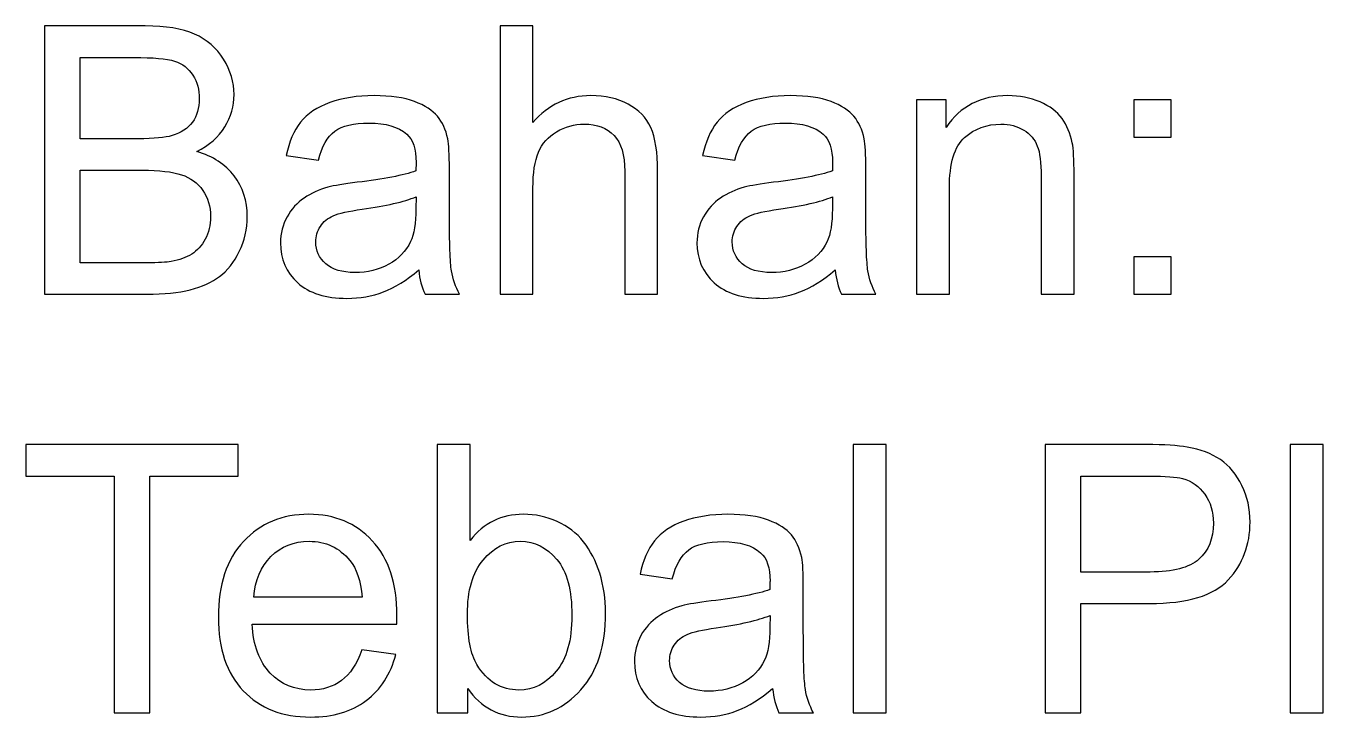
# Model space of a CAD drawing. Header units: centimetres. Extents: x -8.5 to 8.5, y -5.7 to 12.8.
# Drawn here: x -2.152 to 0.142, y 7.384 to 8.605 of the extents above; entities that cross this region are included whole.
import ezdxf

# ---------------------------------------------------------------- set-up
doc = ezdxf.new("R2010")
doc.units = ezdxf.units.CM
doc.header["$MEASUREMENT"] = 0
doc.layers.add('Visible', color=7, linetype='Continuous')

msp = doc.modelspace()

# ---------------------------------------------------------------- linework, layer by layer
at = {"layer": 'Visible', "color": 250}
for points, knots in [([(-2.11915, 8.1313), (-2.11915, 8.1313), (-2.11915, 8.60548), (-2.11915, 8.60548), (-2.11915, 8.60548), (-1.94122, 8.60548), (-1.94122, 8.60548), (-1.90501, 8.60548), (-1.87599, 8.60073), (-1.85402, 8.59113), (-1.83217, 8.58153), (-1.81506, 8.56674), (-1.8027, 8.54676), (-1.79022, 8.52689), (-1.78404, 8.50603), (-1.78404, 8.48417), (-1.78404, 8.46398), (-1.78956, 8.44488), (-1.80049, 8.427), (-1.81141, 8.40912), (-1.82797, 8.39466), (-1.85016, 8.38362), (-1.82146, 8.37523), (-1.79938, 8.36088), (-1.78404, 8.34057), (-1.76859, 8.32038), (-1.76086, 8.29642), (-1.76086, 8.26883), (-1.76086, 8.24653), (-1.76561, 8.22589), (-1.77499, 8.2068), (-1.78437, 8.1877), (-1.79596, 8.17302), (-1.80976, 8.16265), (-1.82356, 8.15238), (-1.84089, 8.14455), (-1.86164, 8.13925), (-1.8825, 8.13395), (-1.90799, 8.1313), (-1.93824, 8.1313), (-1.93824, 8.1313), (-2.11915, 8.1313), (-2.11915, 8.1313)], [0, 0, 0, 0, 0.0714286, 0.0714286, 0.0714286, 0.1428571, 0.1428571, 0.1428571, 0.2142857, 0.2142857, 0.2142857, 0.2857143, 0.2857143, 0.2857143, 0.3571429, 0.3571429, 0.3571429, 0.4285714, 0.4285714, 0.4285714, 0.5, 0.5, 0.5, 0.5714286, 0.5714286, 0.5714286, 0.6428571, 0.6428571, 0.6428571, 0.7142857, 0.7142857, 0.7142857, 0.7857143, 0.7857143, 0.7857143, 0.8571429, 0.8571429, 0.8571429, 0.9285714, 0.9285714, 0.9285714, 1, 1, 1, 1]), ([(-1.31372, 8.1313), (-1.31372, 8.1313), (-1.31372, 8.60548), (-1.31372, 8.60548), (-1.31372, 8.60548), (-1.25544, 8.60548), (-1.25544, 8.60548), (-1.25544, 8.60548), (-1.25544, 8.43484), (-1.25544, 8.43484), (-1.2284, 8.46651), (-1.19429, 8.4823), (-1.15301, 8.4823), (-1.12774, 8.4823), (-1.10577, 8.47733), (-1.08701, 8.46729), (-1.06835, 8.45724), (-1.055, 8.44345), (-1.04694, 8.42578), (-1.03888, 8.40812), (-1.03491, 8.38241), (-1.03491, 8.34885), (-1.03491, 8.34885), (-1.03491, 8.1313), (-1.03491, 8.1313), (-1.03491, 8.1313), (-1.09319, 8.1313), (-1.09319, 8.1313), (-1.09319, 8.1313), (-1.09319, 8.34863), (-1.09319, 8.34863), (-1.09319, 8.37766), (-1.09948, 8.39885), (-1.11195, 8.4121), (-1.12454, 8.42534), (-1.1422, 8.43197), (-1.16515, 8.43197), (-1.18226, 8.43197), (-1.19838, 8.42755), (-1.2135, 8.41861), (-1.22862, 8.40967), (-1.23933, 8.39753), (-1.24584, 8.38219), (-1.25224, 8.36695), (-1.25544, 8.34587), (-1.25544, 8.31894), (-1.25544, 8.31894), (-1.25544, 8.1313), (-1.25544, 8.1313), (-1.25544, 8.1313), (-1.31372, 8.1313), (-1.31372, 8.1313)], [0, 0, 0, 0, 0.0588235, 0.0588235, 0.0588235, 0.1176471, 0.1176471, 0.1176471, 0.1764706, 0.1764706, 0.1764706, 0.2352941, 0.2352941, 0.2352941, 0.2941176, 0.2941176, 0.2941176, 0.3529412, 0.3529412, 0.3529412, 0.4117647, 0.4117647, 0.4117647, 0.4705882, 0.4705882, 0.4705882, 0.5294118, 0.5294118, 0.5294118, 0.5882353, 0.5882353, 0.5882353, 0.6470588, 0.6470588, 0.6470588, 0.7058824, 0.7058824, 0.7058824, 0.7647059, 0.7647059, 0.7647059, 0.8235294, 0.8235294, 0.8235294, 0.8823529, 0.8823529, 0.8823529, 0.9411765, 0.9411765, 0.9411765, 1, 1, 1, 1]), ([(-2.05623, 8.40614), (-2.05623, 8.40614), (-1.95369, 8.40614), (-1.95369, 8.40614), (-1.92588, 8.40614), (-1.9059, 8.40801), (-1.89387, 8.41166), (-1.87786, 8.4164), (-1.86583, 8.42435), (-1.85777, 8.43539), (-1.84972, 8.44643), (-1.84563, 8.46022), (-1.84563, 8.47689), (-1.84563, 8.49267), (-1.84938, 8.50658), (-1.857, 8.5185), (-1.86451, 8.53053), (-1.87532, 8.53881), (-1.88934, 8.54323), (-1.90336, 8.54764), (-1.92742, 8.54985), (-1.96142, 8.54985), (-1.96142, 8.54985), (-2.05623, 8.54985), (-2.05623, 8.54985), (-2.05623, 8.54985), (-2.05623, 8.40614), (-2.05623, 8.40614)], [0, 0, 0, 0, 0.1111111, 0.1111111, 0.1111111, 0.2222222, 0.2222222, 0.2222222, 0.3333333, 0.3333333, 0.3333333, 0.4444444, 0.4444444, 0.4444444, 0.5555556, 0.5555556, 0.5555556, 0.6666667, 0.6666667, 0.6666667, 0.7777778, 0.7777778, 0.7777778, 0.8888889, 0.8888889, 0.8888889, 1, 1, 1, 1]), ([(-1.45754, 8.17435), (-1.47918, 8.15591), (-1.50004, 8.143), (-1.52002, 8.13538), (-1.54, 8.12777), (-1.56141, 8.12402), (-1.58437, 8.12402), (-1.62212, 8.12402), (-1.65115, 8.13318), (-1.67145, 8.15161), (-1.69176, 8.16993), (-1.70192, 8.19344), (-1.70192, 8.22203), (-1.70192, 8.23881), (-1.69806, 8.25415), (-1.69044, 8.26806), (-1.68271, 8.28196), (-1.67267, 8.293), (-1.66031, 8.30139), (-1.64783, 8.30978), (-1.63393, 8.31618), (-1.61836, 8.32049), (-1.60688, 8.32347), (-1.58956, 8.32634), (-1.56649, 8.32921), (-1.51947, 8.33472), (-1.4847, 8.34146), (-1.46251, 8.34918), (-1.46229, 8.35713), (-1.46218, 8.36221), (-1.46218, 8.36431), (-1.46218, 8.38793), (-1.4677, 8.40459), (-1.47874, 8.41431), (-1.49364, 8.42744), (-1.51582, 8.43395), (-1.54518, 8.43395), (-1.57267, 8.43395), (-1.59298, 8.4291), (-1.606, 8.41949), (-1.61914, 8.40989), (-1.62874, 8.39289), (-1.63503, 8.36839), (-1.63503, 8.36839), (-1.69198, 8.37634), (-1.69198, 8.37634), (-1.6868, 8.40073), (-1.6783, 8.42049), (-1.66638, 8.4355), (-1.65446, 8.45051), (-1.63724, 8.46199), (-1.61472, 8.47016), (-1.59231, 8.47821), (-1.56616, 8.4823), (-1.53657, 8.4823), (-1.50721, 8.4823), (-1.48326, 8.47888), (-1.46483, 8.47192), (-1.44651, 8.46497), (-1.43293, 8.45636), (-1.42432, 8.44587), (-1.41571, 8.43539), (-1.40964, 8.42214), (-1.40611, 8.40614), (-1.40423, 8.3962), (-1.40324, 8.37832), (-1.40324, 8.35261), (-1.40324, 8.35261), (-1.40324, 8.27534), (-1.40324, 8.27534), (-1.40324, 8.22137), (-1.40203, 8.18726), (-1.3996, 8.1728), (-1.39728, 8.15834), (-1.39242, 8.14455), (-1.38536, 8.1313), (-1.38536, 8.1313), (-1.44629, 8.1313), (-1.44629, 8.1313), (-1.45214, 8.14355), (-1.45589, 8.1579), (-1.45754, 8.17435)], [0, 0, 0, 0, 0.037037, 0.037037, 0.037037, 0.0740741, 0.0740741, 0.0740741, 0.1111111, 0.1111111, 0.1111111, 0.1481481, 0.1481481, 0.1481481, 0.1851852, 0.1851852, 0.1851852, 0.2222222, 0.2222222, 0.2222222, 0.2592593, 0.2592593, 0.2592593, 0.2962963, 0.2962963, 0.2962963, 0.3333333, 0.3333333, 0.3333333, 0.3703704, 0.3703704, 0.3703704, 0.4074074, 0.4074074, 0.4074074, 0.4444444, 0.4444444, 0.4444444, 0.4814815, 0.4814815, 0.4814815, 0.5185185, 0.5185185, 0.5185185, 0.5555556, 0.5555556, 0.5555556, 0.5925926, 0.5925926, 0.5925926, 0.6296296, 0.6296296, 0.6296296, 0.6666667, 0.6666667, 0.6666667, 0.7037037, 0.7037037, 0.7037037, 0.7407407, 0.7407407, 0.7407407, 0.7777778, 0.7777778, 0.7777778, 0.8148148, 0.8148148, 0.8148148, 0.8518519, 0.8518519, 0.8518519, 0.8888889, 0.8888889, 0.8888889, 0.9259259, 0.9259259, 0.9259259, 0.962963, 0.962963, 0.962963, 1, 1, 1, 1]), ([(-0.72088, 8.17435), (-0.74252, 8.15591), (-0.76338, 8.143), (-0.78336, 8.13538), (-0.80334, 8.12777), (-0.82475, 8.12402), (-0.84771, 8.12402), (-0.88546, 8.12402), (-0.91449, 8.13318), (-0.93479, 8.15161), (-0.9551, 8.16993), (-0.96526, 8.19344), (-0.96526, 8.22203), (-0.96526, 8.23881), (-0.9614, 8.25415), (-0.95378, 8.26806), (-0.94605, 8.28196), (-0.93601, 8.293), (-0.92365, 8.30139), (-0.91117, 8.30978), (-0.89727, 8.31618), (-0.8817, 8.32049), (-0.87022, 8.32347), (-0.8529, 8.32634), (-0.82983, 8.32921), (-0.78281, 8.33472), (-0.74804, 8.34146), (-0.72585, 8.34918), (-0.72563, 8.35713), (-0.72552, 8.36221), (-0.72552, 8.36431), (-0.72552, 8.38793), (-0.73104, 8.40459), (-0.74208, 8.41431), (-0.75698, 8.42744), (-0.77916, 8.43395), (-0.80852, 8.43395), (-0.83601, 8.43395), (-0.85632, 8.4291), (-0.86934, 8.41949), (-0.88248, 8.40989), (-0.89208, 8.39289), (-0.89837, 8.36839), (-0.89837, 8.36839), (-0.95532, 8.37634), (-0.95532, 8.37634), (-0.95014, 8.40073), (-0.94164, 8.42049), (-0.92972, 8.4355), (-0.9178, 8.45051), (-0.90058, 8.46199), (-0.87806, 8.47016), (-0.85565, 8.47821), (-0.8295, 8.4823), (-0.79991, 8.4823), (-0.77055, 8.4823), (-0.7466, 8.47888), (-0.72817, 8.47192), (-0.70985, 8.46497), (-0.69627, 8.45636), (-0.68766, 8.44587), (-0.67905, 8.43539), (-0.67298, 8.42214), (-0.66945, 8.40614), (-0.66757, 8.3962), (-0.66658, 8.37832), (-0.66658, 8.35261), (-0.66658, 8.35261), (-0.66658, 8.27534), (-0.66658, 8.27534), (-0.66658, 8.22137), (-0.66537, 8.18726), (-0.66294, 8.1728), (-0.66062, 8.15834), (-0.65576, 8.14455), (-0.6487, 8.1313), (-0.6487, 8.1313), (-0.70963, 8.1313), (-0.70963, 8.1313), (-0.71548, 8.14355), (-0.71923, 8.1579), (-0.72088, 8.17435)], [0, 0, 0, 0, 0.037037, 0.037037, 0.037037, 0.0740741, 0.0740741, 0.0740741, 0.1111111, 0.1111111, 0.1111111, 0.1481481, 0.1481481, 0.1481481, 0.1851852, 0.1851852, 0.1851852, 0.2222222, 0.2222222, 0.2222222, 0.2592593, 0.2592593, 0.2592593, 0.2962963, 0.2962963, 0.2962963, 0.3333333, 0.3333333, 0.3333333, 0.3703704, 0.3703704, 0.3703704, 0.4074074, 0.4074074, 0.4074074, 0.4444444, 0.4444444, 0.4444444, 0.4814815, 0.4814815, 0.4814815, 0.5185185, 0.5185185, 0.5185185, 0.5555556, 0.5555556, 0.5555556, 0.5925926, 0.5925926, 0.5925926, 0.6296296, 0.6296296, 0.6296296, 0.6666667, 0.6666667, 0.6666667, 0.7037037, 0.7037037, 0.7037037, 0.7407407, 0.7407407, 0.7407407, 0.7777778, 0.7777778, 0.7777778, 0.8148148, 0.8148148, 0.8148148, 0.8518519, 0.8518519, 0.8518519, 0.8888889, 0.8888889, 0.8888889, 0.9259259, 0.9259259, 0.9259259, 0.962963, 0.962963, 0.962963, 1, 1, 1, 1]), ([(-0.57706, 8.1313), (-0.57706, 8.1313), (-0.57706, 8.47501), (-0.57706, 8.47501), (-0.57706, 8.47501), (-0.52474, 8.47501), (-0.52474, 8.47501), (-0.52474, 8.47501), (-0.52474, 8.42623), (-0.52474, 8.42623), (-0.49958, 8.46364), (-0.46315, 8.4823), (-0.41558, 8.4823), (-0.39483, 8.4823), (-0.37584, 8.47854), (-0.35852, 8.47115), (-0.34119, 8.46375), (-0.32816, 8.45393), (-0.31955, 8.4419), (-0.31094, 8.42987), (-0.30487, 8.41552), (-0.30145, 8.39896), (-0.29935, 8.38815), (-0.29825, 8.36927), (-0.29825, 8.34234), (-0.29825, 8.34234), (-0.29825, 8.1313), (-0.29825, 8.1313), (-0.29825, 8.1313), (-0.35653, 8.1313), (-0.35653, 8.1313), (-0.35653, 8.1313), (-0.35653, 8.34013), (-0.35653, 8.34013), (-0.35653, 8.36386), (-0.35874, 8.38163), (-0.36326, 8.39333), (-0.36779, 8.40503), (-0.37584, 8.41442), (-0.38732, 8.42148), (-0.3988, 8.42843), (-0.41238, 8.43197), (-0.42783, 8.43197), (-0.45256, 8.43197), (-0.47386, 8.42413), (-0.49185, 8.40835), (-0.50984, 8.39267), (-0.51878, 8.36276), (-0.51878, 8.31883), (-0.51878, 8.31883), (-0.51878, 8.1313), (-0.51878, 8.1313), (-0.51878, 8.1313), (-0.57706, 8.1313), (-0.57706, 8.1313)], [0, 0, 0, 0, 0.0555556, 0.0555556, 0.0555556, 0.1111111, 0.1111111, 0.1111111, 0.1666667, 0.1666667, 0.1666667, 0.2222222, 0.2222222, 0.2222222, 0.2777778, 0.2777778, 0.2777778, 0.3333333, 0.3333333, 0.3333333, 0.3888889, 0.3888889, 0.3888889, 0.4444444, 0.4444444, 0.4444444, 0.5, 0.5, 0.5, 0.5555556, 0.5555556, 0.5555556, 0.6111111, 0.6111111, 0.6111111, 0.6666667, 0.6666667, 0.6666667, 0.7222222, 0.7222222, 0.7222222, 0.7777778, 0.7777778, 0.7777778, 0.8333333, 0.8333333, 0.8333333, 0.8888889, 0.8888889, 0.8888889, 0.9444444, 0.9444444, 0.9444444, 1, 1, 1, 1]), ([(-0.19284, 8.40879), (-0.19284, 8.40879), (-0.19284, 8.47501), (-0.19284, 8.47501), (-0.19284, 8.47501), (-0.12661, 8.47501), (-0.12661, 8.47501), (-0.12661, 8.47501), (-0.12661, 8.40879), (-0.12661, 8.40879), (-0.12661, 8.40879), (-0.19284, 8.40879), (-0.19284, 8.40879)], [0, 0, 0, 0, 0.25, 0.25, 0.25, 0.5, 0.5, 0.5, 0.75, 0.75, 0.75, 1, 1, 1, 1]), ([(-2.05623, 8.18693), (-2.05623, 8.18693), (-1.93813, 8.18693), (-1.93813, 8.18693), (-1.91782, 8.18693), (-1.90358, 8.1877), (-1.8953, 8.18925), (-1.88095, 8.19179), (-1.86881, 8.19609), (-1.8591, 8.20216), (-1.84938, 8.20823), (-1.84144, 8.21706), (-1.83515, 8.22865), (-1.82885, 8.24024), (-1.82576, 8.2536), (-1.82576, 8.26872), (-1.82576, 8.28649), (-1.83029, 8.30183), (-1.83945, 8.31497), (-1.8485, 8.3281), (-1.86108, 8.33726), (-1.8772, 8.34256), (-1.8932, 8.34786), (-1.91638, 8.35051), (-1.94652, 8.35051), (-1.94652, 8.35051), (-2.05623, 8.35051), (-2.05623, 8.35051), (-2.05623, 8.35051), (-2.05623, 8.18693), (-2.05623, 8.18693)], [0, 0, 0, 0, 0.1, 0.1, 0.1, 0.2, 0.2, 0.2, 0.3, 0.3, 0.3, 0.4, 0.4, 0.4, 0.5, 0.5, 0.5, 0.6, 0.6, 0.6, 0.7, 0.7, 0.7, 0.8, 0.8, 0.8, 0.9, 0.9, 0.9, 1, 1, 1, 1]), ([(-1.46218, 8.30349), (-1.48337, 8.29488), (-1.51516, 8.28759), (-1.55755, 8.28163), (-1.58161, 8.27821), (-1.59861, 8.27435), (-1.60854, 8.27004), (-1.61847, 8.26574), (-1.62609, 8.25945), (-1.6315, 8.25128), (-1.63691, 8.243), (-1.63967, 8.23384), (-1.63967, 8.22369), (-1.63967, 8.20834), (-1.63382, 8.19543), (-1.62201, 8.18516), (-1.6102, 8.1749), (-1.59298, 8.16971), (-1.57035, 8.16971), (-1.54794, 8.16971), (-1.52797, 8.17457), (-1.51042, 8.18439), (-1.49298, 8.1941), (-1.48006, 8.20746), (-1.47189, 8.22435), (-1.4656, 8.23748), (-1.46251, 8.2568), (-1.46251, 8.2823), (-1.46251, 8.2823), (-1.46218, 8.30349), (-1.46218, 8.30349)], [0, 0, 0, 0, 0.1, 0.1, 0.1, 0.2, 0.2, 0.2, 0.3, 0.3, 0.3, 0.4, 0.4, 0.4, 0.5, 0.5, 0.5, 0.6, 0.6, 0.6, 0.7, 0.7, 0.7, 0.8, 0.8, 0.8, 0.9, 0.9, 0.9, 1, 1, 1, 1]), ([(-0.72552, 8.30349), (-0.74671, 8.29488), (-0.7785, 8.28759), (-0.82089, 8.28163), (-0.84495, 8.27821), (-0.86195, 8.27435), (-0.87188, 8.27004), (-0.88181, 8.26574), (-0.88943, 8.25945), (-0.89484, 8.25128), (-0.90025, 8.243), (-0.90301, 8.23384), (-0.90301, 8.22369), (-0.90301, 8.20834), (-0.89716, 8.19543), (-0.88535, 8.18516), (-0.87354, 8.1749), (-0.85632, 8.16971), (-0.83369, 8.16971), (-0.81128, 8.16971), (-0.79131, 8.17457), (-0.77376, 8.18439), (-0.75632, 8.1941), (-0.7434, 8.20746), (-0.73523, 8.22435), (-0.72894, 8.23748), (-0.72585, 8.2568), (-0.72585, 8.2823), (-0.72585, 8.2823), (-0.72552, 8.30349), (-0.72552, 8.30349)], [0, 0, 0, 0, 0.1, 0.1, 0.1, 0.2, 0.2, 0.2, 0.3, 0.3, 0.3, 0.4, 0.4, 0.4, 0.5, 0.5, 0.5, 0.6, 0.6, 0.6, 0.7, 0.7, 0.7, 0.8, 0.8, 0.8, 0.9, 0.9, 0.9, 1, 1, 1, 1]), ([(-0.19284, 8.1313), (-0.19284, 8.1313), (-0.19284, 8.19753), (-0.19284, 8.19753), (-0.19284, 8.19753), (-0.12661, 8.19753), (-0.12661, 8.19753), (-0.12661, 8.19753), (-0.12661, 8.1313), (-0.12661, 8.1313), (-0.12661, 8.1313), (-0.19284, 8.1313), (-0.19284, 8.1313)], [0, 0, 0, 0, 0.25, 0.25, 0.25, 0.5, 0.5, 0.5, 0.75, 0.75, 0.75, 1, 1, 1, 1]), ([(-1.99596, 7.39144), (-1.99596, 7.39144), (-1.99596, 7.80999), (-1.99596, 7.80999), (-1.99596, 7.80999), (-2.15226, 7.80999), (-2.15226, 7.80999), (-2.15226, 7.80999), (-2.15226, 7.86562), (-2.15226, 7.86562), (-2.15226, 7.86562), (-1.77676, 7.86562), (-1.77676, 7.86562), (-1.77676, 7.86562), (-1.77676, 7.80999), (-1.77676, 7.80999), (-1.77676, 7.80999), (-1.93305, 7.80999), (-1.93305, 7.80999), (-1.93305, 7.80999), (-1.93305, 7.39144), (-1.93305, 7.39144), (-1.93305, 7.39144), (-1.99596, 7.39144), (-1.99596, 7.39144)], [0, 0, 0, 0, 0.125, 0.125, 0.125, 0.25, 0.25, 0.25, 0.375, 0.375, 0.375, 0.5, 0.5, 0.5, 0.625, 0.625, 0.625, 0.75, 0.75, 0.75, 0.875, 0.875, 0.875, 1, 1, 1, 1]), ([(-1.37068, 7.39144), (-1.37068, 7.39144), (-1.42498, 7.39144), (-1.42498, 7.39144), (-1.42498, 7.39144), (-1.42498, 7.86562), (-1.42498, 7.86562), (-1.42498, 7.86562), (-1.3667, 7.86562), (-1.3667, 7.86562), (-1.3667, 7.86562), (-1.3667, 7.69641), (-1.3667, 7.69641), (-1.34209, 7.7271), (-1.31074, 7.74244), (-1.27255, 7.74244), (-1.25147, 7.74244), (-1.23138, 7.73824), (-1.21251, 7.72974), (-1.19363, 7.72125), (-1.17818, 7.70921), (-1.16593, 7.69387), (-1.15379, 7.67842), (-1.14418, 7.65988), (-1.13734, 7.63813), (-1.13039, 7.6165), (-1.12697, 7.59321), (-1.12697, 7.56848), (-1.12697, 7.50976), (-1.14154, 7.46429), (-1.17056, 7.43228), (-1.1997, 7.40016), (-1.23458, 7.38416), (-1.27531, 7.38416), (-1.31582, 7.38416), (-1.34761, 7.40104), (-1.37068, 7.43471), (-1.37068, 7.43471), (-1.37068, 7.39144), (-1.37068, 7.39144)], [0, 0, 0, 0, 0.0769231, 0.0769231, 0.0769231, 0.1538462, 0.1538462, 0.1538462, 0.2307692, 0.2307692, 0.2307692, 0.3076923, 0.3076923, 0.3076923, 0.3846154, 0.3846154, 0.3846154, 0.4615385, 0.4615385, 0.4615385, 0.5384615, 0.5384615, 0.5384615, 0.6153846, 0.6153846, 0.6153846, 0.6923077, 0.6923077, 0.6923077, 0.7692308, 0.7692308, 0.7692308, 0.8461538, 0.8461538, 0.8461538, 0.9230769, 0.9230769, 0.9230769, 1, 1, 1, 1]), ([(-0.68899, 7.39144), (-0.68899, 7.39144), (-0.68899, 7.86562), (-0.68899, 7.86562), (-0.68899, 7.86562), (-0.63071, 7.86562), (-0.63071, 7.86562), (-0.63071, 7.86562), (-0.63071, 7.39144), (-0.63071, 7.39144), (-0.63071, 7.39144), (-0.68899, 7.39144), (-0.68899, 7.39144)], [0, 0, 0, 0, 0.25, 0.25, 0.25, 0.5, 0.5, 0.5, 0.75, 0.75, 0.75, 1, 1, 1, 1]), ([(-0.34925, 7.39144), (-0.34925, 7.39144), (-0.34925, 7.86562), (-0.34925, 7.86562), (-0.34925, 7.86562), (-0.17022, 7.86562), (-0.17022, 7.86562), (-0.13876, 7.86562), (-0.1147, 7.86407), (-0.09803, 7.86109), (-0.07474, 7.85723), (-0.0552, 7.84983), (-0.03942, 7.83902), (-0.02363, 7.82809), (-0.01094, 7.81286), (-0.00134, 7.79332), (0.00826, 7.77378), (0.01301, 7.75226), (0.01301, 7.72875), (0.01301, 7.68857), (0.00021, 7.65447), (-0.02551, 7.62665), (-0.05112, 7.59873), (-0.09759, 7.58482), (-0.1647, 7.58482), (-0.1647, 7.58482), (-0.28633, 7.58482), (-0.28633, 7.58482), (-0.28633, 7.58482), (-0.28633, 7.39144), (-0.28633, 7.39144), (-0.28633, 7.39144), (-0.34925, 7.39144), (-0.34925, 7.39144)], [0, 0, 0, 0, 0.0909091, 0.0909091, 0.0909091, 0.1818182, 0.1818182, 0.1818182, 0.2727273, 0.2727273, 0.2727273, 0.3636364, 0.3636364, 0.3636364, 0.4545455, 0.4545455, 0.4545455, 0.5454545, 0.5454545, 0.5454545, 0.6363636, 0.6363636, 0.6363636, 0.7272727, 0.7272727, 0.7272727, 0.8181818, 0.8181818, 0.8181818, 0.9090909, 0.9090909, 0.9090909, 1, 1, 1, 1]), ([(0.08387, 7.39144), (0.08387, 7.39144), (0.08387, 7.86562), (0.08387, 7.86562), (0.08387, 7.86562), (0.14215, 7.86562), (0.14215, 7.86562), (0.14215, 7.86562), (0.14215, 7.39144), (0.14215, 7.39144), (0.14215, 7.39144), (0.08387, 7.39144), (0.08387, 7.39144)], [0, 0, 0, 0, 0.25, 0.25, 0.25, 0.5, 0.5, 0.5, 0.75, 0.75, 0.75, 1, 1, 1, 1]), ([(-0.28633, 7.64045), (-0.28633, 7.64045), (-0.16381, 7.64045), (-0.16381, 7.64045), (-0.12319, 7.64045), (-0.0945, 7.64796), (-0.07739, 7.66308), (-0.06039, 7.6782), (-0.05189, 7.69939), (-0.05189, 7.72687), (-0.05189, 7.74663), (-0.05686, 7.76363), (-0.0669, 7.77776), (-0.07695, 7.79189), (-0.09019, 7.80127), (-0.10653, 7.80579), (-0.11712, 7.80855), (-0.13666, 7.80999), (-0.16503, 7.80999), (-0.16503, 7.80999), (-0.28633, 7.80999), (-0.28633, 7.80999), (-0.28633, 7.80999), (-0.28633, 7.64045), (-0.28633, 7.64045)], [0, 0, 0, 0, 0.125, 0.125, 0.125, 0.25, 0.25, 0.25, 0.375, 0.375, 0.375, 0.5, 0.5, 0.5, 0.625, 0.625, 0.625, 0.75, 0.75, 0.75, 0.875, 0.875, 0.875, 1, 1, 1, 1]), ([(-1.55821, 7.5027), (-1.55821, 7.5027), (-1.49795, 7.49475), (-1.49795, 7.49475), (-1.50733, 7.45976), (-1.52488, 7.4325), (-1.55048, 7.41318), (-1.57609, 7.39387), (-1.60876, 7.38416), (-1.64861, 7.38416), (-1.69872, 7.38416), (-1.73846, 7.39961), (-1.76782, 7.43051), (-1.79718, 7.46131), (-1.81186, 7.50469), (-1.81186, 7.56043), (-1.81186, 7.61804), (-1.79707, 7.66286), (-1.76737, 7.69464), (-1.73768, 7.72654), (-1.69916, 7.74244), (-1.65181, 7.74244), (-1.606, 7.74244), (-1.56859, 7.72687), (-1.53956, 7.69564), (-1.51053, 7.6644), (-1.49596, 7.62047), (-1.49596, 7.56385), (-1.49596, 7.56043), (-1.49607, 7.55524), (-1.49629, 7.5484), (-1.49629, 7.5484), (-1.75225, 7.5484), (-1.75225, 7.5484), (-1.75005, 7.51076), (-1.73945, 7.48184), (-1.72024, 7.46186), (-1.70115, 7.44188), (-1.6772, 7.43184), (-1.64861, 7.43184), (-1.62731, 7.43184), (-1.60909, 7.43747), (-1.59408, 7.44873), (-1.57896, 7.45998), (-1.56704, 7.47798), (-1.55821, 7.5027)], [0, 0, 0, 0, 0.0666667, 0.0666667, 0.0666667, 0.1333333, 0.1333333, 0.1333333, 0.2, 0.2, 0.2, 0.2666667, 0.2666667, 0.2666667, 0.3333333, 0.3333333, 0.3333333, 0.4, 0.4, 0.4, 0.4666667, 0.4666667, 0.4666667, 0.5333333, 0.5333333, 0.5333333, 0.6, 0.6, 0.6, 0.6666667, 0.6666667, 0.6666667, 0.7333333, 0.7333333, 0.7333333, 0.8, 0.8, 0.8, 0.8666667, 0.8666667, 0.8666667, 0.9333333, 0.9333333, 0.9333333, 1, 1, 1, 1]), ([(-0.83148, 7.43449), (-0.85312, 7.41605), (-0.87398, 7.40314), (-0.89396, 7.39552), (-0.91394, 7.38791), (-0.93535, 7.38416), (-0.95831, 7.38416), (-0.99606, 7.38416), (-1.02509, 7.39332), (-1.04539, 7.41175), (-1.0657, 7.43007), (-1.07586, 7.45358), (-1.07586, 7.48217), (-1.07586, 7.49895), (-1.072, 7.51429), (-1.06438, 7.5282), (-1.05665, 7.5421), (-1.04661, 7.55314), (-1.03425, 7.56153), (-1.02177, 7.56992), (-1.00787, 7.57632), (-0.9923, 7.58063), (-0.98082, 7.58361), (-0.9635, 7.58648), (-0.94043, 7.58935), (-0.89341, 7.59486), (-0.85864, 7.6016), (-0.83645, 7.60932), (-0.83623, 7.61727), (-0.83612, 7.62235), (-0.83612, 7.62445), (-0.83612, 7.64807), (-0.84164, 7.66473), (-0.85268, 7.67445), (-0.86758, 7.68758), (-0.88976, 7.69409), (-0.91912, 7.69409), (-0.94661, 7.69409), (-0.96692, 7.68924), (-0.97994, 7.67963), (-0.99308, 7.67003), (-1.00268, 7.65303), (-1.00897, 7.62853), (-1.00897, 7.62853), (-1.06592, 7.63648), (-1.06592, 7.63648), (-1.06074, 7.66087), (-1.05224, 7.68063), (-1.04032, 7.69564), (-1.0284, 7.71065), (-1.01118, 7.72213), (-0.98866, 7.7303), (-0.96625, 7.73835), (-0.9401, 7.74244), (-0.91051, 7.74244), (-0.88115, 7.74244), (-0.8572, 7.73902), (-0.83877, 7.73206), (-0.82045, 7.72511), (-0.80687, 7.7165), (-0.79826, 7.70601), (-0.78965, 7.69553), (-0.78358, 7.68228), (-0.78005, 7.66628), (-0.77817, 7.65634), (-0.77718, 7.63846), (-0.77718, 7.61275), (-0.77718, 7.61275), (-0.77718, 7.53548), (-0.77718, 7.53548), (-0.77718, 7.48151), (-0.77597, 7.4474), (-0.77354, 7.43294), (-0.77122, 7.41848), (-0.76636, 7.40469), (-0.7593, 7.39144), (-0.7593, 7.39144), (-0.82023, 7.39144), (-0.82023, 7.39144), (-0.82608, 7.40369), (-0.82983, 7.41804), (-0.83148, 7.43449)], [0, 0, 0, 0, 0.037037, 0.037037, 0.037037, 0.0740741, 0.0740741, 0.0740741, 0.1111111, 0.1111111, 0.1111111, 0.1481481, 0.1481481, 0.1481481, 0.1851852, 0.1851852, 0.1851852, 0.2222222, 0.2222222, 0.2222222, 0.2592593, 0.2592593, 0.2592593, 0.2962963, 0.2962963, 0.2962963, 0.3333333, 0.3333333, 0.3333333, 0.3703704, 0.3703704, 0.3703704, 0.4074074, 0.4074074, 0.4074074, 0.4444444, 0.4444444, 0.4444444, 0.4814815, 0.4814815, 0.4814815, 0.5185185, 0.5185185, 0.5185185, 0.5555556, 0.5555556, 0.5555556, 0.5925926, 0.5925926, 0.5925926, 0.6296296, 0.6296296, 0.6296296, 0.6666667, 0.6666667, 0.6666667, 0.7037037, 0.7037037, 0.7037037, 0.7407407, 0.7407407, 0.7407407, 0.7777778, 0.7777778, 0.7777778, 0.8148148, 0.8148148, 0.8148148, 0.8518519, 0.8518519, 0.8518519, 0.8888889, 0.8888889, 0.8888889, 0.9259259, 0.9259259, 0.9259259, 0.962963, 0.962963, 0.962963, 1, 1, 1, 1]), ([(-1.74894, 7.59608), (-1.74894, 7.59608), (-1.55755, 7.59608), (-1.55755, 7.59608), (-1.56009, 7.625), (-1.56748, 7.64663), (-1.57951, 7.66109), (-1.59795, 7.6835), (-1.62201, 7.69476), (-1.65148, 7.69476), (-1.67819, 7.69476), (-1.7006, 7.68581), (-1.71881, 7.66793), (-1.73691, 7.65005), (-1.74695, 7.6261), (-1.74894, 7.59608)], [0, 0, 0, 0, 0.2, 0.2, 0.2, 0.4, 0.4, 0.4, 0.6, 0.6, 0.6, 0.8, 0.8, 0.8, 1, 1, 1, 1]), ([(-1.37134, 7.56584), (-1.37134, 7.52478), (-1.36571, 7.49508), (-1.35456, 7.47676), (-1.33624, 7.44685), (-1.31152, 7.43184), (-1.28028, 7.43184), (-1.25478, 7.43184), (-1.23282, 7.44288), (-1.21438, 7.46495), (-1.19584, 7.48703), (-1.18657, 7.51992), (-1.18657, 7.56363), (-1.18657, 7.60844), (-1.1954, 7.64144), (-1.21317, 7.66275), (-1.23094, 7.68405), (-1.25246, 7.69476), (-1.27763, 7.69476), (-1.30313, 7.69476), (-1.32509, 7.68372), (-1.34353, 7.66164), (-1.36207, 7.63957), (-1.37134, 7.60767), (-1.37134, 7.56584)], [0, 0, 0, 0, 0.125, 0.125, 0.125, 0.25, 0.25, 0.25, 0.375, 0.375, 0.375, 0.5, 0.5, 0.5, 0.625, 0.625, 0.625, 0.75, 0.75, 0.75, 0.875, 0.875, 0.875, 1, 1, 1, 1]), ([(-0.83612, 7.56363), (-0.85731, 7.55502), (-0.8891, 7.54773), (-0.93149, 7.54177), (-0.95555, 7.53835), (-0.97255, 7.53449), (-0.98248, 7.53018), (-0.99241, 7.52588), (-1.00003, 7.51959), (-1.00544, 7.51142), (-1.01085, 7.50314), (-1.01361, 7.49398), (-1.01361, 7.48383), (-1.01361, 7.46848), (-1.00776, 7.45557), (-0.99595, 7.4453), (-0.98414, 7.43504), (-0.96692, 7.42985), (-0.94429, 7.42985), (-0.92188, 7.42985), (-0.90191, 7.43471), (-0.88436, 7.44453), (-0.86692, 7.45424), (-0.854, 7.4676), (-0.84583, 7.48449), (-0.83954, 7.49762), (-0.83645, 7.51694), (-0.83645, 7.54244), (-0.83645, 7.54244), (-0.83612, 7.56363), (-0.83612, 7.56363)], [0, 0, 0, 0, 0.1, 0.1, 0.1, 0.2, 0.2, 0.2, 0.3, 0.3, 0.3, 0.4, 0.4, 0.4, 0.5, 0.5, 0.5, 0.6, 0.6, 0.6, 0.7, 0.7, 0.7, 0.8, 0.8, 0.8, 0.9, 0.9, 0.9, 1, 1, 1, 1])]:
    msp.add_open_spline(points, degree=3, knots=knots, dxfattribs=at)

doc.saveas('drawing.dxf')
